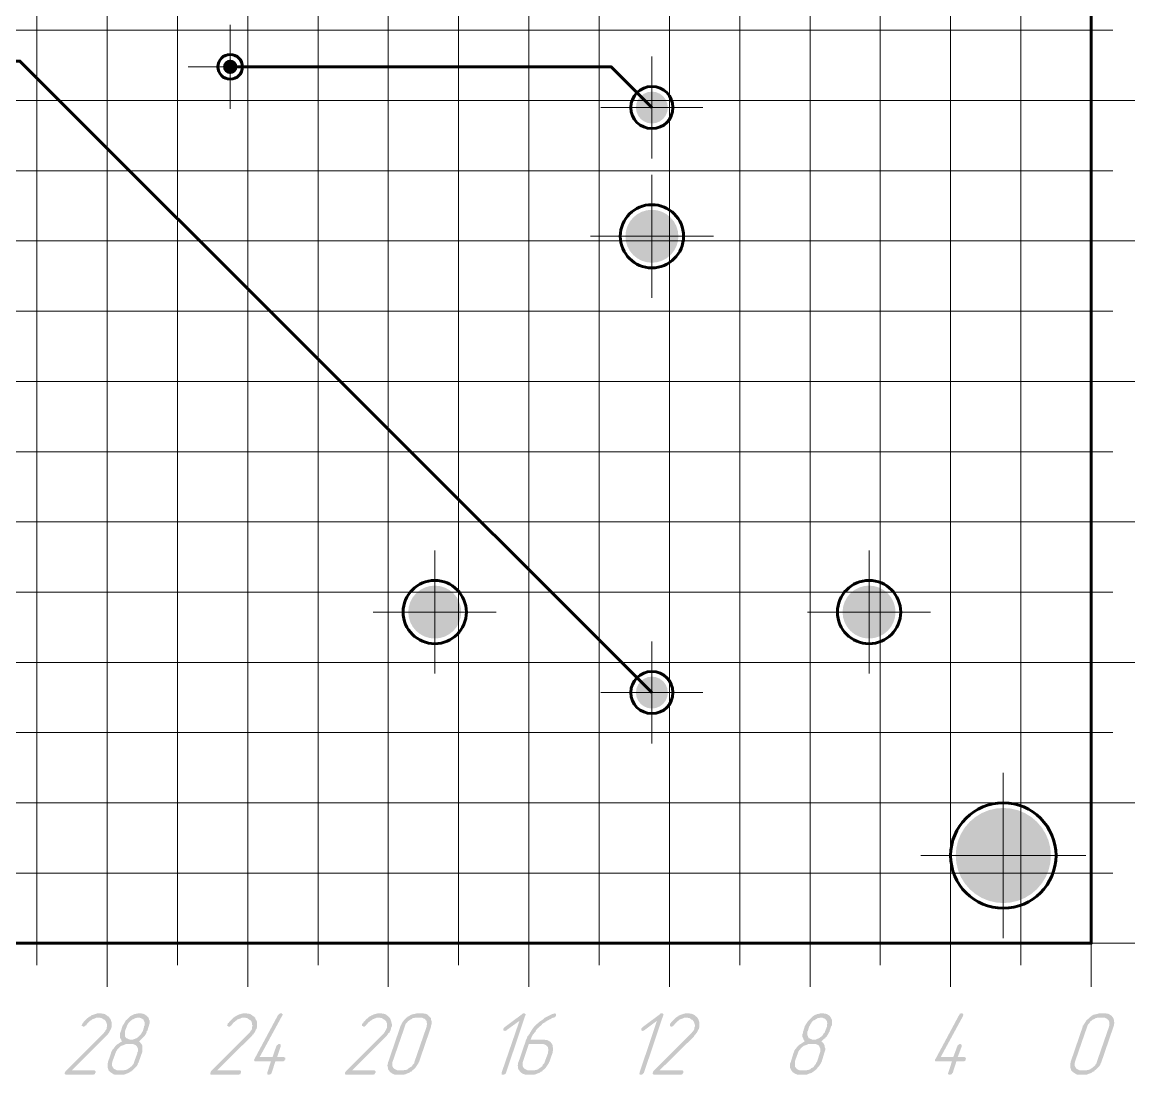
# Model space of a CAD drawing. Extents: x 260 to 1101, y 70 to 664.
# Drawn here: x 949.4 to 1012.7, y 394.7 to 454.6 of the extents above; entities that cross this region are included whole.
import ezdxf

# ---------------------------------------------------------------- set-up
doc = ezdxf.new("R2010")
doc.units = 0
doc.header["$MEASUREMENT"] = 0
doc.layers.add('PDF _Геометрия', color=7, linetype='CONTINUOUS')
doc.layers.add('PDF _Сплошная заливка', color=7, linetype='CONTINUOUS')

msp = doc.modelspace()

# ---------------------------------------------------------------- hatches: boundary and pattern name
at = {"layer": 'PDF _Сплошная заливка', "transparency": 33554559}
for points in [[(961.192, 452.071), (961.192, 452.479), (961.036, 452.448), (960.903, 452.359), (960.815, 452.227), (960.784, 452.071)], [(985.196, 449.751), (986.104, 449.751), (986.073, 449.986), (985.982, 450.205), (985.838, 450.393), (985.65, 450.537), (985.431, 450.628), (985.196, 450.659)], [(985.196, 449.751), (985.196, 448.843), (985.431, 448.874), (985.65, 448.965), (985.838, 449.109), (985.982, 449.297), (986.073, 449.516), (986.104, 449.751)], [(985.196, 442.421), (985.196, 443.928), (984.902, 443.899), (984.619, 443.813), (984.359, 443.674), (984.13, 443.486), (983.943, 443.258), (983.803, 442.997), (983.718, 442.715), (983.689, 442.421)], [(985.196, 442.421), (983.689, 442.421), (983.718, 442.127), (983.803, 441.844), (983.943, 441.583), (984.13, 441.355), (984.359, 441.167), (984.619, 441.028), (984.902, 440.942), (985.196, 440.913)], [(985.196, 442.421), (985.196, 440.913), (985.49, 440.942), (985.773, 441.028), (986.034, 441.167), (986.262, 441.355), (986.45, 441.583), (986.589, 441.844), (986.675, 442.127), (986.704, 442.421)], [(972.836, 421.016), (972.836, 422.523), (972.542, 422.494), (972.259, 422.408), (971.998, 422.269), (971.77, 422.082), (971.582, 421.853), (971.443, 421.593), (971.357, 421.31), (971.328, 421.016)], [(997.557, 421.016), (997.557, 422.523), (997.262, 422.494), (996.98, 422.408), (996.719, 422.269), (996.491, 422.082), (996.303, 421.853), (996.164, 421.593), (996.078, 421.31), (996.049, 421.016)], [(972.836, 421.016), (971.328, 421.016), (971.357, 420.722), (971.443, 420.439), (971.582, 420.178), (971.77, 419.95), (971.998, 419.763), (972.259, 419.623), (972.542, 419.538), (972.836, 419.509)], [(972.836, 421.016), (972.836, 419.509), (973.13, 419.538), (973.413, 419.623), (973.673, 419.763), (973.902, 419.95), (974.089, 420.178), (974.228, 420.439), (974.314, 420.722), (974.343, 421.016)], [(997.557, 421.016), (996.049, 421.016), (996.078, 420.722), (996.164, 420.439), (996.303, 420.178), (996.491, 419.95), (996.719, 419.763), (996.98, 419.623), (997.262, 419.538), (997.557, 419.509)], [(997.557, 421.016), (997.557, 419.509), (997.851, 419.538), (998.134, 419.623), (998.394, 419.763), (998.623, 419.95), (998.81, 420.178), (998.949, 420.439), (999.035, 420.722), (999.064, 421.016)], [(985.196, 416.431), (986.104, 416.431), (986.073, 416.666), (985.982, 416.885), (985.838, 417.073), (985.65, 417.217), (985.431, 417.308), (985.196, 417.339)], [(985.196, 416.431), (985.196, 415.523), (985.431, 415.554), (985.65, 415.645), (985.838, 415.789), (985.982, 415.977), (986.073, 416.196), (986.104, 416.431)], [(1005.2, 407.151), (1002.491, 407.151), (1002.524, 406.727), (1002.624, 406.314), (1002.786, 405.921), (1003.008, 405.559), (1003.284, 405.236), (1003.608, 404.96), (1003.97, 404.738), (1004.363, 404.575), (1004.776, 404.476), (1005.2, 404.442)], [(953.83, 398.168), (953.855, 398.168), (953.88, 398.142), (953.957, 398.142), (954.058, 398.117), (954.134, 398.066), (954.236, 397.99), (954.287, 397.965), (954.312, 397.914), (954.312, 397.914), (954.338, 397.914), (954.338, 397.888), (954.363, 397.863), (954.388, 397.812), (954.414, 397.736), (954.439, 397.66), (954.439, 397.558), (954.439, 397.482), (954.439, 397.431), (954.439, 397.38), (954.414, 397.304), (954.414, 397.304), (954.414, 397.279), (954.388, 397.253), (954.388, 397.228), (954.363, 397.203), (954.338, 397.152), (954.287, 397.05), (954.287, 397.05), (954.261, 397.05), (954.261, 397.025), (954.236, 396.974), (954.211, 396.949), (954.16, 396.898), (954.109, 396.847), (954.058, 396.796), (952.178, 394.917), (953.448, 394.917), (953.474, 394.917), (953.499, 394.891), (953.525, 394.866), (953.525, 394.866), (953.525, 394.84), (953.525, 394.815), (953.525, 394.79), (953.525, 394.79), (953.499, 394.764), (953.499, 394.739), (953.474, 394.688), (953.448, 394.688), (953.423, 394.688), (953.398, 394.663), (953.347, 394.663), (951.848, 394.663), (951.848, 394.663), (951.797, 394.688), (951.797, 394.688), (951.772, 394.713), (951.772, 394.739), (951.772, 394.764), (951.772, 394.79), (951.797, 394.79), (951.797, 394.815), (951.823, 394.866), (953.906, 396.949), (953.982, 397.025), (954.058, 397.126), (954.058, 397.126), (954.058, 397.126), (954.083, 397.152), (954.083, 397.177), (954.134, 397.228), (954.16, 397.304), (954.16, 397.304), (954.16, 397.304), (954.16, 397.355), (954.185, 397.406), (954.185, 397.457), (954.185, 397.507), (954.16, 397.584), (954.134, 397.66), (954.109, 397.711), (954.083, 397.736), (954.083, 397.736), (954.083, 397.761), (954.058, 397.761), (954.058, 397.787), (953.982, 397.812), (953.931, 397.863), (953.906, 397.863), (953.906, 397.863), (953.88, 397.888), (953.855, 397.888), (953.83, 397.888), (953.779, 397.914), (953.677, 397.914), (953.652, 397.914), (953.626, 397.914), (953.575, 397.914), (953.525, 397.888), (953.474, 397.863), (953.398, 397.838), (953.321, 397.812), (953.321, 397.812), (953.296, 397.787), (953.271, 397.761), (953.22, 397.736), (953.169, 397.685), (953.118, 397.634), (953.042, 397.558), (952.991, 397.482), (952.966, 397.482), (952.966, 397.457), (952.94, 397.457), (952.915, 397.431), (952.915, 397.431), (952.889, 397.406), (952.864, 397.406), (952.839, 397.406), (952.839, 397.406), (952.813, 397.406), (952.788, 397.431), (952.762, 397.431), (952.762, 397.431), (952.737, 397.457), (952.737, 397.482), (952.762, 397.533), (952.788, 397.584), (952.788, 397.584), (952.788, 397.584), (952.788, 397.609), (952.813, 397.609), (952.864, 397.685), (952.915, 397.736), (952.991, 397.812), (953.067, 397.888), (953.169, 397.965), (953.271, 398.015), (953.271, 398.015), (953.271, 398.041), (953.296, 398.041), (953.347, 398.066), (953.423, 398.092), (953.499, 398.117), (953.575, 398.142), (953.677, 398.168), (953.753, 398.168), (953.804, 398.168)], [(962.111, 398.168), (962.137, 398.168), (962.162, 398.142), (962.238, 398.142), (962.34, 398.117), (962.416, 398.066), (962.518, 397.99), (962.569, 397.965), (962.594, 397.914), (962.594, 397.914), (962.62, 397.914), (962.62, 397.888), (962.62, 397.863), (962.645, 397.812), (962.696, 397.736), (962.721, 397.66), (962.721, 397.558), (962.721, 397.482), (962.721, 397.431), (962.721, 397.38), (962.696, 397.304), (962.696, 397.304), (962.696, 397.279), (962.67, 397.253), (962.645, 397.228), (962.645, 397.203), (962.62, 397.152), (962.569, 397.05), (962.569, 397.05), (962.543, 397.05), (962.543, 397.025), (962.518, 396.974), (962.467, 396.949), (962.442, 396.898), (962.391, 396.847), (962.34, 396.796), (960.46, 394.917), (961.73, 394.917), (961.756, 394.917), (961.781, 394.891), (961.807, 394.866), (961.807, 394.866), (961.807, 394.84), (961.807, 394.815), (961.807, 394.79), (961.807, 394.79), (961.781, 394.764), (961.781, 394.739), (961.756, 394.688), (961.73, 394.688), (961.705, 394.688), (961.68, 394.663), (961.629, 394.663), (960.13, 394.663), (960.104, 394.663), (960.079, 394.688), (960.079, 394.688), (960.054, 394.713), (960.054, 394.739), (960.054, 394.764), (960.054, 394.79), (960.079, 394.79), (960.079, 394.815), (960.104, 394.866), (962.188, 396.949), (962.264, 397.025), (962.34, 397.126), (962.34, 397.126), (962.34, 397.126), (962.365, 397.152), (962.365, 397.177), (962.416, 397.228), (962.442, 397.304), (962.442, 397.304), (962.442, 397.304), (962.442, 397.355), (962.442, 397.406), (962.467, 397.457), (962.442, 397.507), (962.442, 397.584), (962.416, 397.66), (962.391, 397.711), (962.365, 397.736), (962.365, 397.736), (962.365, 397.761), (962.34, 397.761), (962.315, 397.787), (962.264, 397.812), (962.188, 397.863), (962.188, 397.863), (962.188, 397.863), (962.162, 397.888), (962.137, 397.888), (962.111, 397.888), (962.061, 397.914), (961.959, 397.914), (961.934, 397.914), (961.908, 397.914), (961.857, 397.914), (961.807, 397.888), (961.756, 397.863), (961.68, 397.838), (961.603, 397.812), (961.603, 397.812), (961.578, 397.787), (961.553, 397.761), (961.502, 397.736), (961.451, 397.685), (961.375, 397.634), (961.324, 397.558), (961.248, 397.482), (961.248, 397.482), (961.248, 397.457), (961.222, 397.457), (961.197, 397.431), (961.197, 397.431), (961.171, 397.406), (961.146, 397.406), (961.121, 397.406), (961.121, 397.406), (961.095, 397.406), (961.07, 397.431), (961.044, 397.431), (961.044, 397.431), (961.019, 397.457), (961.019, 397.482), (961.044, 397.533), (961.044, 397.584), (961.044, 397.584), (961.07, 397.584), (961.07, 397.609), (961.095, 397.609), (961.146, 397.685), (961.197, 397.736), (961.273, 397.812), (961.349, 397.888), (961.451, 397.965), (961.527, 398.015), (961.553, 398.015), (961.553, 398.041), (961.578, 398.041), (961.629, 398.066), (961.68, 398.092), (961.781, 398.117), (961.857, 398.142), (961.959, 398.168), (962.035, 398.168), (962.086, 398.168)], [(964.118, 398.168), (964.144, 398.142), (964.144, 398.117), (964.169, 398.117), (964.169, 398.117), (964.169, 398.066), (964.169, 398.041), (964.144, 398.015), (962.874, 395.679), (963.61, 395.679), (963.814, 396.288), (963.814, 396.288), (963.839, 396.314), (963.839, 396.339), (963.89, 396.364), (963.89, 396.364), (963.915, 396.39), (963.941, 396.415), (963.991, 396.415), (963.991, 396.415), (964.017, 396.415), (964.042, 396.39), (964.068, 396.39), (964.068, 396.364), (964.068, 396.364), (964.068, 396.339), (964.068, 396.288), (963.864, 395.679), (964.245, 395.679), (964.271, 395.653), (964.296, 395.653), (964.296, 395.628), (964.322, 395.628), (964.322, 395.602), (964.322, 395.577), (964.322, 395.552), (964.322, 395.526), (964.296, 395.526), (964.296, 395.475), (964.245, 395.45), (964.245, 395.45), (964.22, 395.425), (964.195, 395.425), (964.144, 395.425), (963.763, 395.425), (963.559, 394.79), (963.559, 394.764), (963.534, 394.764), (963.534, 394.713), (963.483, 394.688), (963.483, 394.688), (963.458, 394.688), (963.432, 394.663), (963.382, 394.663), (963.382, 394.663), (963.382, 394.663), (963.356, 394.663), (963.305, 394.688), (963.305, 394.688), (963.305, 394.713), (963.305, 394.739), (963.305, 394.764), (963.305, 394.79), (963.509, 395.425), (962.645, 395.425), (962.62, 395.425), (962.594, 395.425), (962.569, 395.45), (962.569, 395.45), (962.569, 395.475), (962.543, 395.501), (962.569, 395.526), (962.569, 395.552), (963.915, 398.066), (963.941, 398.066), (963.941, 398.092), (963.966, 398.117), (963.991, 398.142), (964.068, 398.168), (964.093, 398.168)], [(969.758, 398.168), (969.809, 398.168), (969.834, 398.142), (969.911, 398.142), (970.012, 398.117), (970.088, 398.066), (970.19, 397.99), (970.216, 397.965), (970.266, 397.914), (970.266, 397.914), (970.266, 397.914), (970.292, 397.888), (970.292, 397.863), (970.317, 397.812), (970.343, 397.736), (970.368, 397.66), (970.393, 397.558), (970.393, 397.482), (970.393, 397.431), (970.368, 397.38), (970.343, 397.304), (970.343, 397.304), (970.343, 397.279), (970.343, 397.253), (970.317, 397.228), (970.317, 397.203), (970.292, 397.152), (970.241, 397.05), (970.216, 397.05), (970.216, 397.05), (970.19, 397.025), (970.165, 396.974), (970.139, 396.949), (970.114, 396.898), (970.063, 396.847), (970.012, 396.796), (968.132, 394.917), (969.403, 394.917), (969.403, 394.917), (969.428, 394.891), (969.453, 394.866), (969.479, 394.866), (969.479, 394.84), (969.479, 394.815), (969.479, 394.79), (969.479, 394.79), (969.453, 394.764), (969.428, 394.739), (969.403, 394.688), (969.403, 394.688), (969.377, 394.688), (969.352, 394.663), (969.301, 394.663), (967.802, 394.663), (967.777, 394.663), (967.751, 394.688), (967.726, 394.688), (967.726, 394.713), (967.726, 394.739), (967.726, 394.764), (967.726, 394.79), (967.726, 394.79), (967.751, 394.815), (967.777, 394.866), (969.86, 396.949), (969.936, 397.025), (970.012, 397.126), (970.012, 397.126), (970.012, 397.126), (970.012, 397.152), (970.038, 397.177), (970.063, 397.228), (970.088, 397.304), (970.088, 397.304), (970.114, 397.304), (970.114, 397.355), (970.114, 397.406), (970.114, 397.457), (970.114, 397.507), (970.114, 397.584), (970.088, 397.66), (970.063, 397.711), (970.038, 397.736), (970.038, 397.736), (970.012, 397.761), (970.012, 397.761), (969.987, 397.787), (969.936, 397.812), (969.86, 397.863), (969.86, 397.863), (969.86, 397.863), (969.834, 397.888), (969.809, 397.888), (969.758, 397.888), (969.733, 397.914), (969.631, 397.914), (969.606, 397.914), (969.58, 397.914), (969.53, 397.914), (969.479, 397.888), (969.403, 397.863), (969.352, 397.838), (969.276, 397.812), (969.276, 397.812), (969.25, 397.787), (969.225, 397.761), (969.174, 397.736), (969.123, 397.685), (969.047, 397.634), (968.996, 397.558), (968.92, 397.482), (968.92, 397.482), (968.92, 397.457), (968.894, 397.457), (968.869, 397.431), (968.869, 397.431), (968.844, 397.406), (968.818, 397.406), (968.793, 397.406), (968.767, 397.406), (968.767, 397.406), (968.742, 397.431), (968.717, 397.431), (968.691, 397.431), (968.691, 397.457), (968.691, 397.482), (968.691, 397.533), (968.717, 397.584), (968.717, 397.584), (968.742, 397.584), (968.742, 397.609), (968.767, 397.609), (968.793, 397.685), (968.869, 397.736), (968.92, 397.812), (969.022, 397.888), (969.098, 397.965), (969.199, 398.015), (969.199, 398.015), (969.225, 398.041), (969.25, 398.041), (969.301, 398.066), (969.352, 398.092), (969.428, 398.117), (969.53, 398.142), (969.606, 398.168), (969.707, 398.168), (969.733, 398.168)], [(977.939, 398.168), (977.964, 398.142), (977.989, 398.117), (977.989, 398.117), (978.015, 398.117), (978.015, 398.066), (977.989, 398.041), (976.897, 394.79), (976.897, 394.764), (976.872, 394.764), (976.872, 394.713), (976.821, 394.688), (976.821, 394.688), (976.795, 394.688), (976.77, 394.663), (976.719, 394.663), (976.719, 394.663), (976.719, 394.663), (976.668, 394.663), (976.643, 394.688), (976.643, 394.688), (976.643, 394.713), (976.643, 394.739), (976.643, 394.764), (976.643, 394.79), (977.659, 397.736), (976.922, 397.203), (976.922, 397.203), (976.897, 397.177), (976.872, 397.177), (976.821, 397.152), (976.821, 397.152), (976.795, 397.177), (976.77, 397.177), (976.745, 397.203), (976.745, 397.203), (976.745, 397.228), (976.745, 397.253), (976.745, 397.279), (976.745, 397.304), (976.77, 397.304), (976.77, 397.33), (976.821, 397.38), (977.812, 398.117), (977.837, 398.142), (977.837, 398.142), (977.888, 398.168), (977.913, 398.168), (977.913, 398.168)], [(985.789, 398.168), (985.814, 398.142), (985.839, 398.117), (985.839, 398.117), (985.839, 398.117), (985.865, 398.066), (985.839, 398.041), (984.747, 394.79), (984.747, 394.764), (984.722, 394.764), (984.696, 394.713), (984.671, 394.688), (984.671, 394.688), (984.645, 394.688), (984.62, 394.663), (984.569, 394.663), (984.569, 394.663), (984.544, 394.663), (984.518, 394.663), (984.493, 394.688), (984.493, 394.688), (984.493, 394.713), (984.468, 394.739), (984.493, 394.764), (984.493, 394.79), (985.484, 397.736), (984.772, 397.203), (984.772, 397.203), (984.747, 397.177), (984.722, 397.177), (984.671, 397.152), (984.671, 397.152), (984.645, 397.177), (984.62, 397.177), (984.595, 397.203), (984.595, 397.203), (984.595, 397.228), (984.595, 397.253), (984.595, 397.279), (984.595, 397.304), (984.595, 397.304), (984.62, 397.33), (984.671, 397.38), (985.662, 398.117), (985.662, 398.142), (985.687, 398.142), (985.712, 398.168), (985.763, 398.168), (985.763, 398.168)], [(987.288, 398.168), (987.313, 398.168), (987.364, 398.142), (987.44, 398.142), (987.516, 398.117), (987.618, 398.066), (987.694, 397.99), (987.745, 397.965), (987.77, 397.914), (987.77, 397.914), (987.796, 397.914), (987.796, 397.888), (987.821, 397.863), (987.846, 397.812), (987.872, 397.736), (987.897, 397.66), (987.897, 397.558), (987.897, 397.482), (987.897, 397.431), (987.897, 397.38), (987.872, 397.304), (987.872, 397.304), (987.872, 397.279), (987.846, 397.253), (987.846, 397.228), (987.821, 397.203), (987.796, 397.152), (987.745, 397.05), (987.745, 397.05), (987.745, 397.05), (987.719, 397.025), (987.694, 396.974), (987.669, 396.949), (987.618, 396.898), (987.592, 396.847), (987.542, 396.796), (985.636, 394.917), (986.906, 394.917), (986.932, 394.917), (986.957, 394.891), (986.983, 394.866), (986.983, 394.866), (986.983, 394.84), (986.983, 394.815), (986.983, 394.79), (986.983, 394.79), (986.983, 394.764), (986.957, 394.739), (986.932, 394.688), (986.906, 394.688), (986.906, 394.688), (986.856, 394.663), (986.83, 394.663), (985.331, 394.663), (985.306, 394.663), (985.28, 394.688), (985.255, 394.688), (985.255, 394.713), (985.23, 394.739), (985.23, 394.764), (985.255, 394.79), (985.255, 394.79), (985.255, 394.815), (985.28, 394.866), (987.364, 396.949), (987.44, 397.025), (987.516, 397.126), (987.516, 397.126), (987.542, 397.126), (987.542, 397.152), (987.567, 397.177), (987.592, 397.228), (987.618, 397.304), (987.618, 397.304), (987.618, 397.304), (987.618, 397.355), (987.643, 397.406), (987.643, 397.457), (987.643, 397.507), (987.618, 397.584), (987.592, 397.66), (987.567, 397.711), (987.542, 397.736), (987.542, 397.736), (987.542, 397.761), (987.516, 397.761), (987.516, 397.787), (987.44, 397.812), (987.389, 397.863), (987.389, 397.863), (987.364, 397.863), (987.338, 397.888), (987.313, 397.888), (987.288, 397.888), (987.237, 397.914), (987.161, 397.914), (987.11, 397.914), (987.084, 397.914), (987.033, 397.914), (986.983, 397.888), (986.932, 397.863), (986.856, 397.838), (986.805, 397.812), (986.779, 397.812), (986.754, 397.787), (986.729, 397.761), (986.678, 397.736), (986.627, 397.685), (986.576, 397.634), (986.5, 397.558), (986.449, 397.482), (986.449, 397.482), (986.424, 397.457), (986.398, 397.457), (986.373, 397.431), (986.373, 397.431), (986.348, 397.406), (986.348, 397.406), (986.297, 397.406), (986.297, 397.406), (986.271, 397.406), (986.246, 397.431), (986.221, 397.431), (986.221, 397.431), (986.221, 397.457), (986.221, 397.482), (986.221, 397.533), (986.246, 397.584), (986.246, 397.584), (986.246, 397.584), (986.271, 397.609), (986.271, 397.609), (986.322, 397.685), (986.373, 397.736), (986.449, 397.812), (986.525, 397.888), (986.627, 397.965), (986.729, 398.015), (986.729, 398.015), (986.729, 398.041), (986.754, 398.041), (986.805, 398.066), (986.881, 398.092), (986.957, 398.117), (987.033, 398.142), (987.135, 398.168), (987.237, 398.168), (987.262, 398.168)], [(1002.861, 398.168), (1002.886, 398.142), (1002.911, 398.117), (1002.911, 398.117), (1002.911, 398.117), (1002.937, 398.066), (1002.911, 398.041), (1002.911, 398.015), (1001.641, 395.679), (1002.353, 395.679), (1002.581, 396.288), (1002.581, 396.288), (1002.581, 396.314), (1002.607, 396.339), (1002.632, 396.364), (1002.657, 396.364), (1002.657, 396.39), (1002.708, 396.415), (1002.734, 396.415), (1002.759, 396.415), (1002.759, 396.415), (1002.784, 396.39), (1002.81, 396.39), (1002.81, 396.364), (1002.835, 396.364), (1002.835, 396.339), (1002.835, 396.288), (1002.607, 395.679), (1002.988, 395.679), (1003.013, 395.653), (1003.038, 395.653), (1003.064, 395.628), (1003.064, 395.628), (1003.064, 395.602), (1003.089, 395.577), (1003.064, 395.552), (1003.064, 395.526), (1003.064, 395.526), (1003.038, 395.475), (1003.013, 395.45), (1002.988, 395.45), (1002.988, 395.425), (1002.937, 395.425), (1002.911, 395.425), (1002.53, 395.425), (1002.327, 394.79), (1002.302, 394.764), (1002.302, 394.764), (1002.276, 394.713), (1002.251, 394.688), (1002.225, 394.688), (1002.225, 394.688), (1002.175, 394.663), (1002.149, 394.663), (1002.149, 394.663), (1002.124, 394.663), (1002.098, 394.663), (1002.073, 394.688), (1002.073, 394.688), (1002.048, 394.713), (1002.048, 394.739), (1002.048, 394.764), (1002.073, 394.79), (1002.276, 395.425), (1001.387, 395.425), (1001.362, 395.425), (1001.336, 395.425), (1001.311, 395.45), (1001.311, 395.45), (1001.311, 395.475), (1001.311, 395.501), (1001.311, 395.526), (1001.336, 395.552), (1002.683, 398.066), (1002.683, 398.066), (1002.708, 398.092), (1002.708, 398.117), (1002.734, 398.142), (1002.835, 398.168), (1002.835, 398.168)]]:
    msp.add_hatch(color=256, dxfattribs=at).paths.add_polyline_path(points)
at = {"layer": 'PDF _Сплошная заливка', "true_color": 0xffffff, "transparency": 33554559}
for points in [[(961.6, 452.071), (961.569, 452.227), (961.48, 452.359), (961.348, 452.448), (961.192, 452.479), (961.192, 452.071)], [(960.784, 452.071), (960.815, 451.915), (960.903, 451.782), (961.036, 451.694), (961.192, 451.663), (961.192, 452.071)], [(961.192, 451.663), (961.348, 451.694), (961.48, 451.782), (961.569, 451.915), (961.6, 452.071), (961.192, 452.071)], [(985.196, 450.659), (984.961, 450.628), (984.742, 450.537), (984.554, 450.393), (984.41, 450.205), (984.319, 449.986), (984.288, 449.751), (985.196, 449.751)], [(984.288, 449.751), (984.319, 449.516), (984.41, 449.297), (984.554, 449.109), (984.742, 448.965), (984.961, 448.874), (985.196, 448.843), (985.196, 449.751)], [(986.704, 442.421), (986.675, 442.715), (986.589, 442.997), (986.45, 443.258), (986.262, 443.486), (986.034, 443.674), (985.773, 443.813), (985.49, 443.899), (985.196, 443.928), (985.196, 442.421)], [(974.343, 421.016), (974.314, 421.31), (974.228, 421.593), (974.089, 421.853), (973.902, 422.082), (973.673, 422.269), (973.413, 422.408), (973.13, 422.494), (972.836, 422.523), (972.836, 421.016)], [(999.064, 421.016), (999.035, 421.31), (998.949, 421.593), (998.81, 421.853), (998.623, 422.082), (998.394, 422.269), (998.134, 422.408), (997.851, 422.494), (997.557, 422.523), (997.557, 421.016)], [(985.196, 417.339), (984.961, 417.308), (984.742, 417.217), (984.554, 417.073), (984.41, 416.885), (984.319, 416.666), (984.288, 416.431), (985.196, 416.431)], [(984.288, 416.431), (984.319, 416.196), (984.41, 415.977), (984.554, 415.789), (984.742, 415.645), (984.961, 415.554), (985.196, 415.523), (985.196, 416.431)], [(1005.2, 409.859), (1004.776, 409.826), (1004.363, 409.727), (1003.97, 409.564), (1003.608, 409.342), (1003.284, 409.066), (1003.008, 408.743), (1002.786, 408.38), (1002.624, 407.988), (1002.524, 407.574), (1002.491, 407.151), (1005.2, 407.151)], [(1007.909, 407.151), (1007.876, 407.574), (1007.776, 407.988), (1007.614, 408.38), (1007.391, 408.743), (1007.115, 409.066), (1006.792, 409.342), (1006.43, 409.564), (1006.037, 409.727), (1005.624, 409.826), (1005.2, 409.859), (1005.2, 407.151)], [(1005.2, 404.442), (1005.624, 404.476), (1006.037, 404.575), (1006.43, 404.738), (1006.792, 404.96), (1007.115, 405.236), (1007.391, 405.559), (1007.614, 405.921), (1007.776, 406.314), (1007.876, 406.727), (1007.909, 407.151), (1005.2, 407.151)]]:
    msp.add_hatch(color=7, dxfattribs=at).paths.add_polyline_path(points)
at = {"layer": 'PDF _Сплошная заливка', "transparency": 33554559}
h = msp.add_hatch(color=256, dxfattribs=at)
h.paths.add_polyline_path([(955.963, 397.914), (955.938, 397.914), (955.887, 397.914), (955.836, 397.888), (955.786, 397.888), (955.709, 397.838), (955.633, 397.812), (955.557, 397.761), (955.557, 397.761), (955.532, 397.736), (955.506, 397.711), (955.455, 397.66), (955.405, 397.609), (955.379, 397.558), (955.328, 397.482), (955.303, 397.406), (955.201, 397.152), (955.201, 397.152), (955.201, 397.126), (955.201, 397.076), (955.201, 397.025), (955.201, 396.974), (955.201, 396.923), (955.201, 396.872), (955.227, 396.796), (955.252, 396.796), (955.252, 396.796), (955.278, 396.745), (955.303, 396.745), (955.354, 396.72), (955.405, 396.695), (955.481, 396.669), (955.532, 396.669), (955.582, 396.669), (955.608, 396.669), (955.659, 396.669), (955.735, 396.695), (955.786, 396.72), (955.862, 396.745), (955.938, 396.796), (955.938, 396.822), (955.963, 396.822), (956.014, 396.872), (956.04, 396.898), (956.091, 396.949), (956.141, 397.025), (956.167, 397.076), (956.218, 397.152), (956.294, 397.406), (956.294, 397.431), (956.319, 397.457), (956.319, 397.482), (956.319, 397.533), (956.319, 397.584), (956.319, 397.66), (956.294, 397.711), (956.268, 397.761), (956.268, 397.761), (956.268, 397.787), (956.243, 397.812), (956.192, 397.838), (956.167, 397.863), (956.116, 397.888), (956.04, 397.914)], flags=0)
h.paths.add_polyline_path([(955.582, 396.415), (955.303, 396.415), (955.252, 396.415), (955.201, 396.39), (955.151, 396.364), (955.074, 396.339), (954.998, 396.314), (954.922, 396.263), (954.922, 396.263), (954.896, 396.237), (954.871, 396.212), (954.82, 396.161), (954.769, 396.11), (954.744, 396.06), (954.693, 395.983), (954.668, 395.907), (954.49, 395.425), (954.49, 395.399), (954.49, 395.374), (954.465, 395.348), (954.465, 395.298), (954.465, 395.247), (954.465, 395.171), (954.49, 395.12), (954.515, 395.069), (954.541, 395.069), (954.541, 395.044), (954.566, 395.018), (954.592, 394.993), (954.642, 394.967), (954.693, 394.942), (954.744, 394.917), (954.82, 394.917), (955.125, 394.917), (955.151, 394.917), (955.201, 394.942), (955.252, 394.942), (955.328, 394.967), (955.405, 395.018), (955.481, 395.069), (955.481, 395.069), (955.506, 395.094), (955.532, 395.12), (955.582, 395.145), (955.633, 395.221), (955.684, 395.272), (955.709, 395.348), (955.735, 395.425), (955.913, 395.907), (955.913, 395.933), (955.913, 395.958), (955.938, 395.983), (955.938, 396.034), (955.938, 396.085), (955.938, 396.161), (955.913, 396.212), (955.887, 396.263), (955.887, 396.263), (955.862, 396.288), (955.836, 396.314), (955.811, 396.339), (955.786, 396.364), (955.709, 396.39), (955.659, 396.415)], flags=0)
h.paths.add_polyline_path([(956.116, 398.168), (956.167, 398.142), (956.218, 398.142), (956.294, 398.117), (956.37, 398.066), (956.446, 398.015), (956.522, 397.939), (956.522, 397.939), (956.522, 397.939), (956.548, 397.914), (956.548, 397.888), (956.573, 397.838), (956.573, 397.787), (956.599, 397.761), (956.599, 397.711), (956.599, 397.584), (956.573, 397.482), (956.548, 397.406), (956.472, 397.152), (956.446, 397.152), (956.446, 397.126), (956.446, 397.101), (956.421, 397.05), (956.395, 396.999), (956.37, 396.949), (956.294, 396.847), (956.268, 396.822), (956.268, 396.822), (956.243, 396.796), (956.192, 396.745), (956.167, 396.72), (956.116, 396.669), (956.065, 396.618), (955.989, 396.568), (955.989, 396.568), (956.014, 396.568), (956.04, 396.542), (956.065, 396.517), (956.091, 396.466), (956.141, 396.415), (956.167, 396.364), (956.192, 396.314), (956.192, 396.288), (956.192, 396.263), (956.192, 396.237), (956.192, 396.187), (956.192, 396.136), (956.192, 396.06), (956.192, 395.983), (956.167, 395.907), (955.989, 395.399), (955.989, 395.399), (955.989, 395.399), (955.989, 395.374), (955.963, 395.348), (955.938, 395.298), (955.913, 395.221), (955.862, 395.145), (955.786, 395.069), (955.684, 394.967), (955.608, 394.891), (955.582, 394.891), (955.582, 394.866), (955.557, 394.866), (955.532, 394.84), (955.506, 394.84), (955.481, 394.815), (955.405, 394.764), (955.328, 394.739), (955.201, 394.688), (955.1, 394.663), (954.998, 394.663), (954.719, 394.663), (954.693, 394.663), (954.642, 394.663), (954.566, 394.688), (954.515, 394.713), (954.439, 394.764), (954.363, 394.815), (954.287, 394.891), (954.287, 394.891), (954.261, 394.917), (954.261, 394.967), (954.236, 395.018), (954.211, 395.094), (954.211, 395.196), (954.211, 395.298), (954.236, 395.348), (954.236, 395.399), (954.414, 395.907), (954.414, 395.933), (954.414, 395.933), (954.439, 395.983), (954.465, 396.034), (954.49, 396.085), (954.541, 396.136), (954.592, 396.212), (954.642, 396.263), (954.642, 396.288), (954.668, 396.314), (954.693, 396.339), (954.744, 396.39), (954.82, 396.415), (954.871, 396.466), (954.947, 396.517), (955.049, 396.568), (955.023, 396.568), (955.023, 396.593), (954.998, 396.618), (954.998, 396.644), (954.973, 396.695), (954.947, 396.72), (954.922, 396.771), (954.922, 396.822), (954.922, 396.847), (954.922, 396.847), (954.922, 396.898), (954.922, 396.923), (954.922, 396.974), (954.922, 397.025), (954.947, 397.101), (954.973, 397.152), (955.049, 397.406), (955.049, 397.431), (955.049, 397.431), (955.049, 397.431), (955.074, 397.457), (955.1, 397.507), (955.151, 397.584), (955.201, 397.66), (955.252, 397.761), (955.354, 397.838), (955.455, 397.939), (955.455, 397.939), (955.481, 397.965), (955.506, 397.99), (955.532, 398.015), (955.582, 398.041), (955.633, 398.066), (955.735, 398.117), (955.887, 398.142), (955.963, 398.168), (956.091, 398.168)], flags=0)
h = msp.add_hatch(color=256, dxfattribs=at)
h.paths.add_polyline_path([(972.045, 397.914), (971.74, 397.914), (971.714, 397.914), (971.664, 397.888), (971.587, 397.888), (971.537, 397.838), (971.46, 397.812), (971.384, 397.761), (971.384, 397.761), (971.359, 397.736), (971.308, 397.711), (971.283, 397.66), (971.232, 397.609), (971.181, 397.558), (971.156, 397.482), (971.13, 397.406), (970.444, 395.425), (970.444, 395.399), (970.419, 395.374), (970.419, 395.348), (970.419, 395.298), (970.419, 395.247), (970.419, 395.171), (970.444, 395.12), (970.47, 395.069), (970.47, 395.069), (970.495, 395.044), (970.52, 395.018), (970.546, 394.993), (970.597, 394.967), (970.647, 394.942), (970.698, 394.917), (970.774, 394.917), (971.054, 394.917), (971.079, 394.917), (971.13, 394.942), (971.206, 394.942), (971.283, 394.967), (971.333, 395.018), (971.41, 395.069), (971.435, 395.069), (971.435, 395.094), (971.486, 395.12), (971.537, 395.145), (971.562, 395.196), (971.613, 395.272), (971.664, 395.323), (971.689, 395.425), (972.375, 397.406), (972.375, 397.431), (972.375, 397.457), (972.375, 397.482), (972.4, 397.533), (972.4, 397.584), (972.375, 397.634), (972.375, 397.711), (972.35, 397.761), (972.324, 397.761), (972.324, 397.787), (972.299, 397.812), (972.273, 397.838), (972.222, 397.863), (972.172, 397.888), (972.096, 397.914)], flags=0)
h.paths.add_polyline_path([(972.172, 398.168), (972.222, 398.142), (972.299, 398.142), (972.375, 398.117), (972.451, 398.066), (972.502, 398.015), (972.578, 397.939), (972.578, 397.939), (972.604, 397.914), (972.629, 397.863), (972.629, 397.787), (972.654, 397.711), (972.654, 397.634), (972.654, 397.533), (972.629, 397.482), (972.629, 397.406), (971.943, 395.399), (971.943, 395.399), (971.943, 395.399), (971.918, 395.374), (971.918, 395.348), (971.892, 395.298), (971.841, 395.221), (971.791, 395.145), (971.74, 395.069), (971.638, 394.967), (971.537, 394.891), (971.537, 394.891), (971.537, 394.866), (971.511, 394.866), (971.486, 394.84), (971.46, 394.84), (971.435, 394.815), (971.359, 394.764), (971.257, 394.739), (971.156, 394.688), (971.054, 394.663), (970.927, 394.663), (970.647, 394.663), (970.622, 394.663), (970.571, 394.663), (970.52, 394.688), (970.444, 394.713), (970.368, 394.764), (970.292, 394.815), (970.241, 394.891), (970.241, 394.891), (970.216, 394.917), (970.19, 394.967), (970.165, 395.018), (970.165, 395.094), (970.139, 395.196), (970.165, 395.298), (970.165, 395.348), (970.19, 395.399), (970.876, 397.406), (970.876, 397.431), (970.876, 397.431), (970.876, 397.457), (970.901, 397.457), (970.927, 397.507), (970.952, 397.584), (971.003, 397.66), (971.079, 397.761), (971.156, 397.838), (971.257, 397.939), (971.257, 397.939), (971.283, 397.939), (971.283, 397.965), (971.308, 397.965), (971.333, 397.99), (971.384, 398.015), (971.46, 398.066), (971.537, 398.092), (971.638, 398.117), (971.765, 398.142), (971.816, 398.168), (972.146, 398.168)], flags=0)
h = msp.add_hatch(color=256, dxfattribs=at)
h.paths.add_polyline_path([(978.955, 396.415), (978.193, 396.415), (977.862, 395.425), (977.862, 395.399), (977.837, 395.374), (977.837, 395.348), (977.837, 395.298), (977.837, 395.247), (977.837, 395.171), (977.862, 395.12), (977.888, 395.069), (977.888, 395.069), (977.913, 395.044), (977.939, 395.018), (977.964, 394.993), (978.015, 394.967), (978.066, 394.942), (978.116, 394.917), (978.193, 394.917), (978.472, 394.917), (978.523, 394.917), (978.574, 394.942), (978.625, 394.942), (978.701, 394.967), (978.777, 395.018), (978.853, 395.069), (978.853, 395.069), (978.879, 395.094), (978.904, 395.12), (978.955, 395.145), (978.98, 395.221), (979.031, 395.272), (979.082, 395.348), (979.107, 395.425), (979.285, 395.907), (979.285, 395.933), (979.285, 395.958), (979.285, 395.983), (979.31, 396.034), (979.31, 396.085), (979.285, 396.161), (979.285, 396.212), (979.26, 396.263), (979.26, 396.263), (979.234, 396.288), (979.209, 396.314), (979.183, 396.339), (979.133, 396.364), (979.082, 396.39), (979.006, 396.415)], flags=0)
h.paths.add_polyline_path([(979.691, 398.168), (979.717, 398.142), (979.742, 398.117), (979.742, 398.117), (979.742, 398.092), (979.742, 398.066), (979.742, 398.041), (979.742, 398.041), (979.742, 398.015), (979.717, 397.99), (979.717, 397.965), (979.717, 397.965), (979.691, 397.965), (979.666, 397.939), (979.615, 397.914), (979.564, 397.914), (979.514, 397.888), (979.387, 397.812), (979.387, 397.812), (979.361, 397.812), (979.336, 397.787), (979.31, 397.787), (979.285, 397.761), (979.234, 397.736), (979.158, 397.685), (979.133, 397.685), (979.133, 397.66), (979.082, 397.634), (979.031, 397.609), (978.955, 397.558), (978.904, 397.482), (978.828, 397.431), (978.751, 397.355), (978.726, 397.33), (978.701, 397.33), (978.675, 397.279), (978.65, 397.253), (978.599, 397.203), (978.574, 397.126), (978.523, 397.076), (978.472, 396.999), (978.472, 396.999), (978.447, 396.974), (978.421, 396.949), (978.396, 396.898), (978.37, 396.847), (978.345, 396.796), (978.32, 396.72), (978.294, 396.669), (979.056, 396.669), (979.082, 396.669), (979.133, 396.644), (979.209, 396.644), (979.285, 396.618), (979.361, 396.568), (979.437, 396.517), (979.488, 396.441), (979.488, 396.441), (979.514, 396.415), (979.539, 396.364), (979.539, 396.288), (979.564, 396.212), (979.564, 396.136), (979.564, 396.034), (979.539, 395.958), (979.539, 395.907), (979.361, 395.399), (979.361, 395.399), (979.361, 395.399), (979.336, 395.374), (979.336, 395.348), (979.31, 395.298), (979.26, 395.221), (979.209, 395.145), (979.158, 395.069), (979.056, 394.967), (978.955, 394.891), (978.955, 394.891), (978.955, 394.866), (978.929, 394.866), (978.904, 394.84), (978.879, 394.84), (978.853, 394.815), (978.777, 394.764), (978.675, 394.739), (978.574, 394.688), (978.472, 394.663), (978.345, 394.663), (978.066, 394.663), (978.066, 394.663), (978.015, 394.663), (977.939, 394.688), (977.862, 394.713), (977.786, 394.764), (977.71, 394.815), (977.659, 394.891), (977.659, 394.891), (977.634, 394.917), (977.608, 394.967), (977.583, 395.018), (977.583, 395.094), (977.557, 395.196), (977.583, 395.298), (977.583, 395.348), (977.608, 395.399), (977.989, 396.517), (977.989, 396.517), (977.989, 396.542), (978.015, 396.568), (978.015, 396.618), (978.04, 396.669), (978.066, 396.72), (978.091, 396.771), (978.116, 396.847), (978.218, 396.974), (978.32, 397.152), (978.37, 397.228), (978.421, 397.304), (978.498, 397.406), (978.574, 397.482), (978.574, 397.482), (978.599, 397.507), (978.625, 397.533), (978.65, 397.558), (978.701, 397.584), (978.751, 397.634), (978.802, 397.685), (978.879, 397.736), (978.955, 397.787), (979.031, 397.838), (979.107, 397.914), (979.209, 397.965), (979.412, 398.066), (979.514, 398.117), (979.615, 398.142), (979.666, 398.168)], flags=0)
h = msp.add_hatch(color=256, dxfattribs=at)
h.paths.add_polyline_path([(994.833, 397.914), (994.782, 397.914), (994.756, 397.914), (994.706, 397.888), (994.629, 397.888), (994.553, 397.838), (994.502, 397.812), (994.426, 397.761), (994.401, 397.761), (994.375, 397.736), (994.35, 397.711), (994.299, 397.66), (994.274, 397.609), (994.223, 397.558), (994.198, 397.482), (994.147, 397.406), (994.071, 397.152), (994.071, 397.152), (994.045, 397.126), (994.045, 397.076), (994.045, 397.025), (994.045, 396.974), (994.045, 396.923), (994.071, 396.872), (994.096, 396.796), (994.096, 396.796), (994.096, 396.796), (994.121, 396.745), (994.172, 396.745), (994.198, 396.72), (994.248, 396.695), (994.325, 396.669), (994.401, 396.669), (994.426, 396.669), (994.477, 396.669), (994.528, 396.669), (994.579, 396.695), (994.655, 396.72), (994.706, 396.745), (994.782, 396.796), (994.807, 396.822), (994.833, 396.822), (994.858, 396.872), (994.909, 396.898), (994.934, 396.949), (994.985, 397.025), (995.036, 397.076), (995.061, 397.152), (995.163, 397.406), (995.163, 397.431), (995.163, 397.457), (995.163, 397.482), (995.163, 397.533), (995.188, 397.584), (995.163, 397.66), (995.163, 397.711), (995.138, 397.761), (995.112, 397.761), (995.112, 397.787), (995.087, 397.812), (995.061, 397.838), (995.011, 397.863), (994.96, 397.888), (994.884, 397.914)], flags=0)
h.paths.add_polyline_path([(994.426, 396.415), (994.147, 396.415), (994.096, 396.415), (994.045, 396.39), (993.994, 396.364), (993.918, 396.339), (993.842, 396.314), (993.791, 396.263), (993.766, 396.263), (993.74, 396.237), (993.715, 396.212), (993.664, 396.161), (993.639, 396.11), (993.588, 396.06), (993.537, 395.983), (993.512, 395.907), (993.334, 395.425), (993.334, 395.399), (993.334, 395.374), (993.334, 395.348), (993.334, 395.298), (993.334, 395.247), (993.334, 395.171), (993.334, 395.12), (993.385, 395.069), (993.385, 395.069), (993.41, 395.044), (993.41, 395.018), (993.461, 394.993), (993.486, 394.967), (993.537, 394.942), (993.613, 394.917), (993.664, 394.917), (993.969, 394.917), (993.994, 394.917), (994.071, 394.942), (994.121, 394.942), (994.198, 394.967), (994.248, 395.018), (994.325, 395.069), (994.35, 395.069), (994.375, 395.094), (994.401, 395.12), (994.426, 395.145), (994.477, 395.221), (994.528, 395.272), (994.553, 395.348), (994.604, 395.425), (994.756, 395.907), (994.756, 395.933), (994.782, 395.958), (994.782, 395.983), (994.782, 396.034), (994.782, 396.085), (994.782, 396.161), (994.756, 396.212), (994.731, 396.263), (994.731, 396.263), (994.731, 396.288), (994.706, 396.314), (994.68, 396.339), (994.629, 396.364), (994.579, 396.39), (994.502, 396.415)], flags=0)
h.paths.add_polyline_path([(994.96, 398.168), (995.011, 398.142), (995.087, 398.142), (995.163, 398.117), (995.239, 398.066), (995.315, 398.015), (995.366, 397.939), (995.366, 397.939), (995.366, 397.939), (995.392, 397.914), (995.392, 397.888), (995.417, 397.838), (995.442, 397.787), (995.442, 397.761), (995.442, 397.711), (995.442, 397.584), (995.442, 397.482), (995.392, 397.406), (995.315, 397.152), (995.315, 397.152), (995.315, 397.126), (995.29, 397.101), (995.265, 397.05), (995.239, 396.999), (995.214, 396.949), (995.138, 396.847), (995.138, 396.822), (995.112, 396.822), (995.087, 396.796), (995.061, 396.745), (995.011, 396.72), (994.96, 396.669), (994.909, 396.618), (994.833, 396.568), (994.858, 396.568), (994.858, 396.568), (994.884, 396.542), (994.909, 396.517), (994.96, 396.466), (994.985, 396.415), (995.011, 396.364), (995.036, 396.314), (995.036, 396.288), (995.036, 396.263), (995.036, 396.237), (995.061, 396.187), (995.061, 396.136), (995.061, 396.06), (995.036, 395.983), (995.011, 395.907), (994.858, 395.399), (994.858, 395.399), (994.833, 395.399), (994.833, 395.374), (994.833, 395.348), (994.807, 395.298), (994.756, 395.221), (994.706, 395.145), (994.629, 395.069), (994.553, 394.967), (994.452, 394.891), (994.452, 394.891), (994.426, 394.866), (994.426, 394.866), (994.401, 394.84), (994.375, 394.84), (994.35, 394.815), (994.274, 394.764), (994.172, 394.739), (994.071, 394.688), (993.944, 394.663), (993.842, 394.663), (993.562, 394.663), (993.537, 394.663), (993.486, 394.663), (993.435, 394.688), (993.359, 394.713), (993.283, 394.764), (993.207, 394.815), (993.156, 394.891), (993.131, 394.891), (993.131, 394.917), (993.105, 394.967), (993.08, 395.018), (993.054, 395.094), (993.054, 395.196), (993.054, 395.298), (993.08, 395.348), (993.105, 395.399), (993.258, 395.907), (993.258, 395.933), (993.283, 395.933), (993.283, 395.983), (993.308, 396.034), (993.334, 396.085), (993.385, 396.136), (993.435, 396.212), (993.486, 396.263), (993.486, 396.288), (993.512, 396.314), (993.562, 396.339), (993.613, 396.39), (993.664, 396.415), (993.74, 396.466), (993.817, 396.517), (993.893, 396.568), (993.893, 396.568), (993.867, 396.593), (993.867, 396.618), (993.842, 396.644), (993.817, 396.695), (993.817, 396.72), (993.791, 396.771), (993.766, 396.822), (993.766, 396.847), (993.766, 396.847), (993.766, 396.898), (993.766, 396.923), (993.766, 396.974), (993.791, 397.025), (993.791, 397.101), (993.817, 397.152), (993.893, 397.406), (993.893, 397.431), (993.918, 397.431), (993.918, 397.431), (993.918, 397.457), (993.944, 397.507), (993.994, 397.584), (994.045, 397.66), (994.121, 397.761), (994.198, 397.838), (994.299, 397.939), (994.299, 397.939), (994.325, 397.965), (994.35, 397.99), (994.401, 398.015), (994.426, 398.041), (994.477, 398.066), (994.604, 398.117), (994.731, 398.142), (994.833, 398.168), (994.934, 398.168)], flags=0)
h = msp.add_hatch(color=256, dxfattribs=at)
h.paths.add_polyline_path([(1010.888, 397.914), (1010.609, 397.914), (1010.558, 397.914), (1010.507, 397.888), (1010.457, 397.888), (1010.38, 397.838), (1010.304, 397.812), (1010.228, 397.761), (1010.228, 397.761), (1010.203, 397.736), (1010.177, 397.711), (1010.126, 397.66), (1010.101, 397.609), (1010.05, 397.558), (1009.999, 397.482), (1009.974, 397.406), (1009.288, 395.425), (1009.288, 395.399), (1009.288, 395.374), (1009.263, 395.348), (1009.263, 395.298), (1009.263, 395.247), (1009.263, 395.171), (1009.288, 395.12), (1009.313, 395.069), (1009.339, 395.069), (1009.339, 395.044), (1009.364, 395.018), (1009.39, 394.993), (1009.44, 394.967), (1009.491, 394.942), (1009.542, 394.917), (1009.618, 394.917), (1009.898, 394.917), (1009.948, 394.917), (1009.999, 394.942), (1010.05, 394.942), (1010.126, 394.967), (1010.203, 395.018), (1010.279, 395.069), (1010.279, 395.069), (1010.304, 395.094), (1010.33, 395.12), (1010.38, 395.145), (1010.431, 395.196), (1010.457, 395.272), (1010.507, 395.323), (1010.533, 395.425), (1011.219, 397.406), (1011.219, 397.431), (1011.244, 397.457), (1011.244, 397.482), (1011.244, 397.533), (1011.244, 397.584), (1011.244, 397.634), (1011.219, 397.711), (1011.193, 397.761), (1011.193, 397.761), (1011.168, 397.787), (1011.143, 397.812), (1011.117, 397.838), (1011.066, 397.863), (1011.016, 397.888), (1010.965, 397.914)], flags=0)
h.paths.add_polyline_path([(1011.041, 398.168), (1011.092, 398.142), (1011.143, 398.142), (1011.219, 398.117), (1011.295, 398.066), (1011.371, 398.015), (1011.422, 397.939), (1011.422, 397.939), (1011.447, 397.914), (1011.473, 397.863), (1011.498, 397.787), (1011.498, 397.711), (1011.524, 397.634), (1011.498, 397.533), (1011.498, 397.482), (1011.473, 397.406), (1010.787, 395.399), (1010.787, 395.399), (1010.787, 395.399), (1010.787, 395.374), (1010.761, 395.348), (1010.736, 395.298), (1010.711, 395.221), (1010.66, 395.145), (1010.584, 395.069), (1010.482, 394.967), (1010.38, 394.891), (1010.38, 394.891), (1010.38, 394.866), (1010.355, 394.866), (1010.33, 394.84), (1010.304, 394.84), (1010.279, 394.815), (1010.203, 394.764), (1010.126, 394.739), (1009.999, 394.688), (1009.898, 394.663), (1009.796, 394.663), (1009.517, 394.663), (1009.491, 394.663), (1009.44, 394.663), (1009.364, 394.688), (1009.313, 394.713), (1009.237, 394.764), (1009.161, 394.815), (1009.085, 394.891), (1009.085, 394.891), (1009.059, 394.917), (1009.059, 394.967), (1009.034, 395.018), (1009.009, 395.094), (1009.009, 395.196), (1009.009, 395.298), (1009.034, 395.348), (1009.034, 395.399), (1009.72, 397.406), (1009.72, 397.431), (1009.72, 397.431), (1009.72, 397.457), (1009.745, 397.457), (1009.771, 397.507), (1009.821, 397.584), (1009.872, 397.66), (1009.923, 397.761), (1010.025, 397.838), (1010.126, 397.939), (1010.126, 397.939), (1010.126, 397.939), (1010.152, 397.965), (1010.177, 397.965), (1010.203, 397.99), (1010.228, 398.015), (1010.304, 398.066), (1010.38, 398.092), (1010.507, 398.117), (1010.609, 398.142), (1010.66, 398.168), (1011.016, 398.168)], flags=0)

# ---------------------------------------------------------------- linework, layer by layer
at = {"layer": 'PDF _Геометрия', "lineweight": 60}
msp.add_lwpolyline([(1010.201, 562.151), (770.156, 562.151), (770.156, 402.151), (1010.201, 402.151)], close=True, dxfattribs=at)
msp.add_lwpolyline([(1010.201, 562.151), (770.156, 562.151), (770.156, 402.151), (1010.201, 402.151)], close=True, dxfattribs=at)
at = {"layer": 'PDF _Геометрия', "lineweight": 20}
for points in [[(1011.441, 402.151), (1010.201, 402.151), (1010.201, 562.151), (770.156, 562.151), (770.156, 402.151), (1010.201, 402.151), (1012.681, 402.151)], [(950.19, 400.911), (950.19, 402.151), (950.19, 562.151)], [(954.191, 399.671), (954.191, 402.151), (954.191, 562.151)], [(958.191, 400.911), (958.191, 402.151), (958.191, 562.151)], [(962.192, 399.671), (962.192, 402.151), (962.192, 562.151)], [(966.193, 400.911), (966.193, 402.151), (966.193, 562.151)], [(970.193, 399.671), (970.193, 402.151), (970.193, 562.151)], [(974.194, 400.911), (974.194, 402.151), (974.194, 562.151)], [(978.195, 399.671), (978.195, 402.151), (978.195, 562.151)], [(982.196, 400.911), (982.196, 402.151), (982.196, 562.151)], [(986.196, 399.671), (986.196, 402.151), (986.196, 562.151)], [(990.197, 400.911), (990.197, 402.151), (990.197, 562.151)], [(994.198, 399.671), (994.198, 402.151), (994.198, 562.151)], [(998.199, 400.911), (998.199, 402.151), (998.199, 562.151)], [(1002.199, 399.671), (1002.199, 402.151), (1002.199, 562.151)], [(1006.2, 400.911), (1006.2, 402.151), (1006.2, 562.151)], [(770.156, 454.151), (1010.201, 454.151), (1011.441, 454.151)], [(961.192, 449.671), (961.192, 454.471)], [(985.196, 446.851), (985.196, 452.651)], [(958.791, 452.071), (963.592, 452.071)], [(770.156, 450.151), (1010.201, 450.151), (1012.681, 450.151)], [(982.295, 449.751), (988.097, 449.751)], [(1010.201, 450.151), (1011.441, 450.151)], [(770.156, 446.151), (1010.201, 446.151), (1011.441, 446.151)], [(985.196, 438.921), (985.196, 445.921)], [(770.156, 442.151), (1010.201, 442.151), (1012.681, 442.151)], [(981.695, 442.421), (988.697, 442.421)], [(1010.201, 442.151), (1011.441, 442.151)], [(770.156, 438.151), (1010.201, 438.151), (1011.441, 438.151)], [(770.156, 434.151), (1010.201, 434.151), (1012.681, 434.151)], [(1010.201, 434.151), (1011.441, 434.151)], [(770.156, 430.151), (1010.201, 430.151), (1011.441, 430.151)], [(770.156, 426.151), (1010.201, 426.151), (1012.681, 426.151)], [(1010.201, 426.151), (1011.441, 426.151)], [(972.836, 417.516), (972.836, 424.516)], [(997.557, 417.516), (997.557, 424.516)], [(770.156, 422.151), (1010.201, 422.151), (1011.441, 422.151)], [(969.335, 421.016), (976.336, 421.016)], [(994.056, 421.016), (1001.057, 421.016)], [(985.196, 413.531), (985.196, 419.331)], [(770.156, 418.151), (1010.201, 418.151), (1012.681, 418.151)], [(1010.201, 418.151), (1011.441, 418.151)], [(982.295, 416.431), (988.097, 416.431)], [(770.156, 414.151), (1010.201, 414.151), (1011.441, 414.151)], [(1005.2, 402.451), (1005.2, 411.851)], [(770.156, 410.151), (1010.201, 410.151), (1012.681, 410.151)], [(1010.201, 410.151), (1011.441, 410.151)], [(1000.499, 407.151), (1009.901, 407.151)], [(770.156, 406.151), (1010.201, 406.151), (1011.441, 406.151)], [(954.191, 400.911), (954.191, 402.151)], [(962.192, 400.911), (962.192, 402.151)], [(970.193, 400.911), (970.193, 402.151)], [(978.195, 400.911), (978.195, 402.151)], [(986.196, 400.911), (986.196, 402.151)], [(994.198, 400.911), (994.198, 402.151)], [(1002.199, 400.911), (1002.199, 402.151)], [(1010.201, 399.671), (1010.201, 402.151), (1010.201, 400.911)]]:
    msp.add_lwpolyline(points, dxfattribs=at)
at = {"layer": 'PDF _Геометрия', "lineweight": 60}
for points in [[(904.971, 452.395), (949.225, 452.395), (985.196, 416.431)], [(961.192, 452.071), (982.876, 452.071), (985.196, 449.751)]]:
    msp.add_lwpolyline(points, dxfattribs=at)
for centre, radius in [((961.192, 452.071), 0.7), ((985.196, 449.751), 1.2), ((985.196, 442.42), 1.8), ((972.836, 421.016), 1.8), ((997.557, 421.016), 1.8), ((985.196, 416.431), 1.2), ((1005.2, 407.15), 3)]:
    msp.add_circle(centre, radius, dxfattribs=at)

doc.saveas('drawing.dxf')
